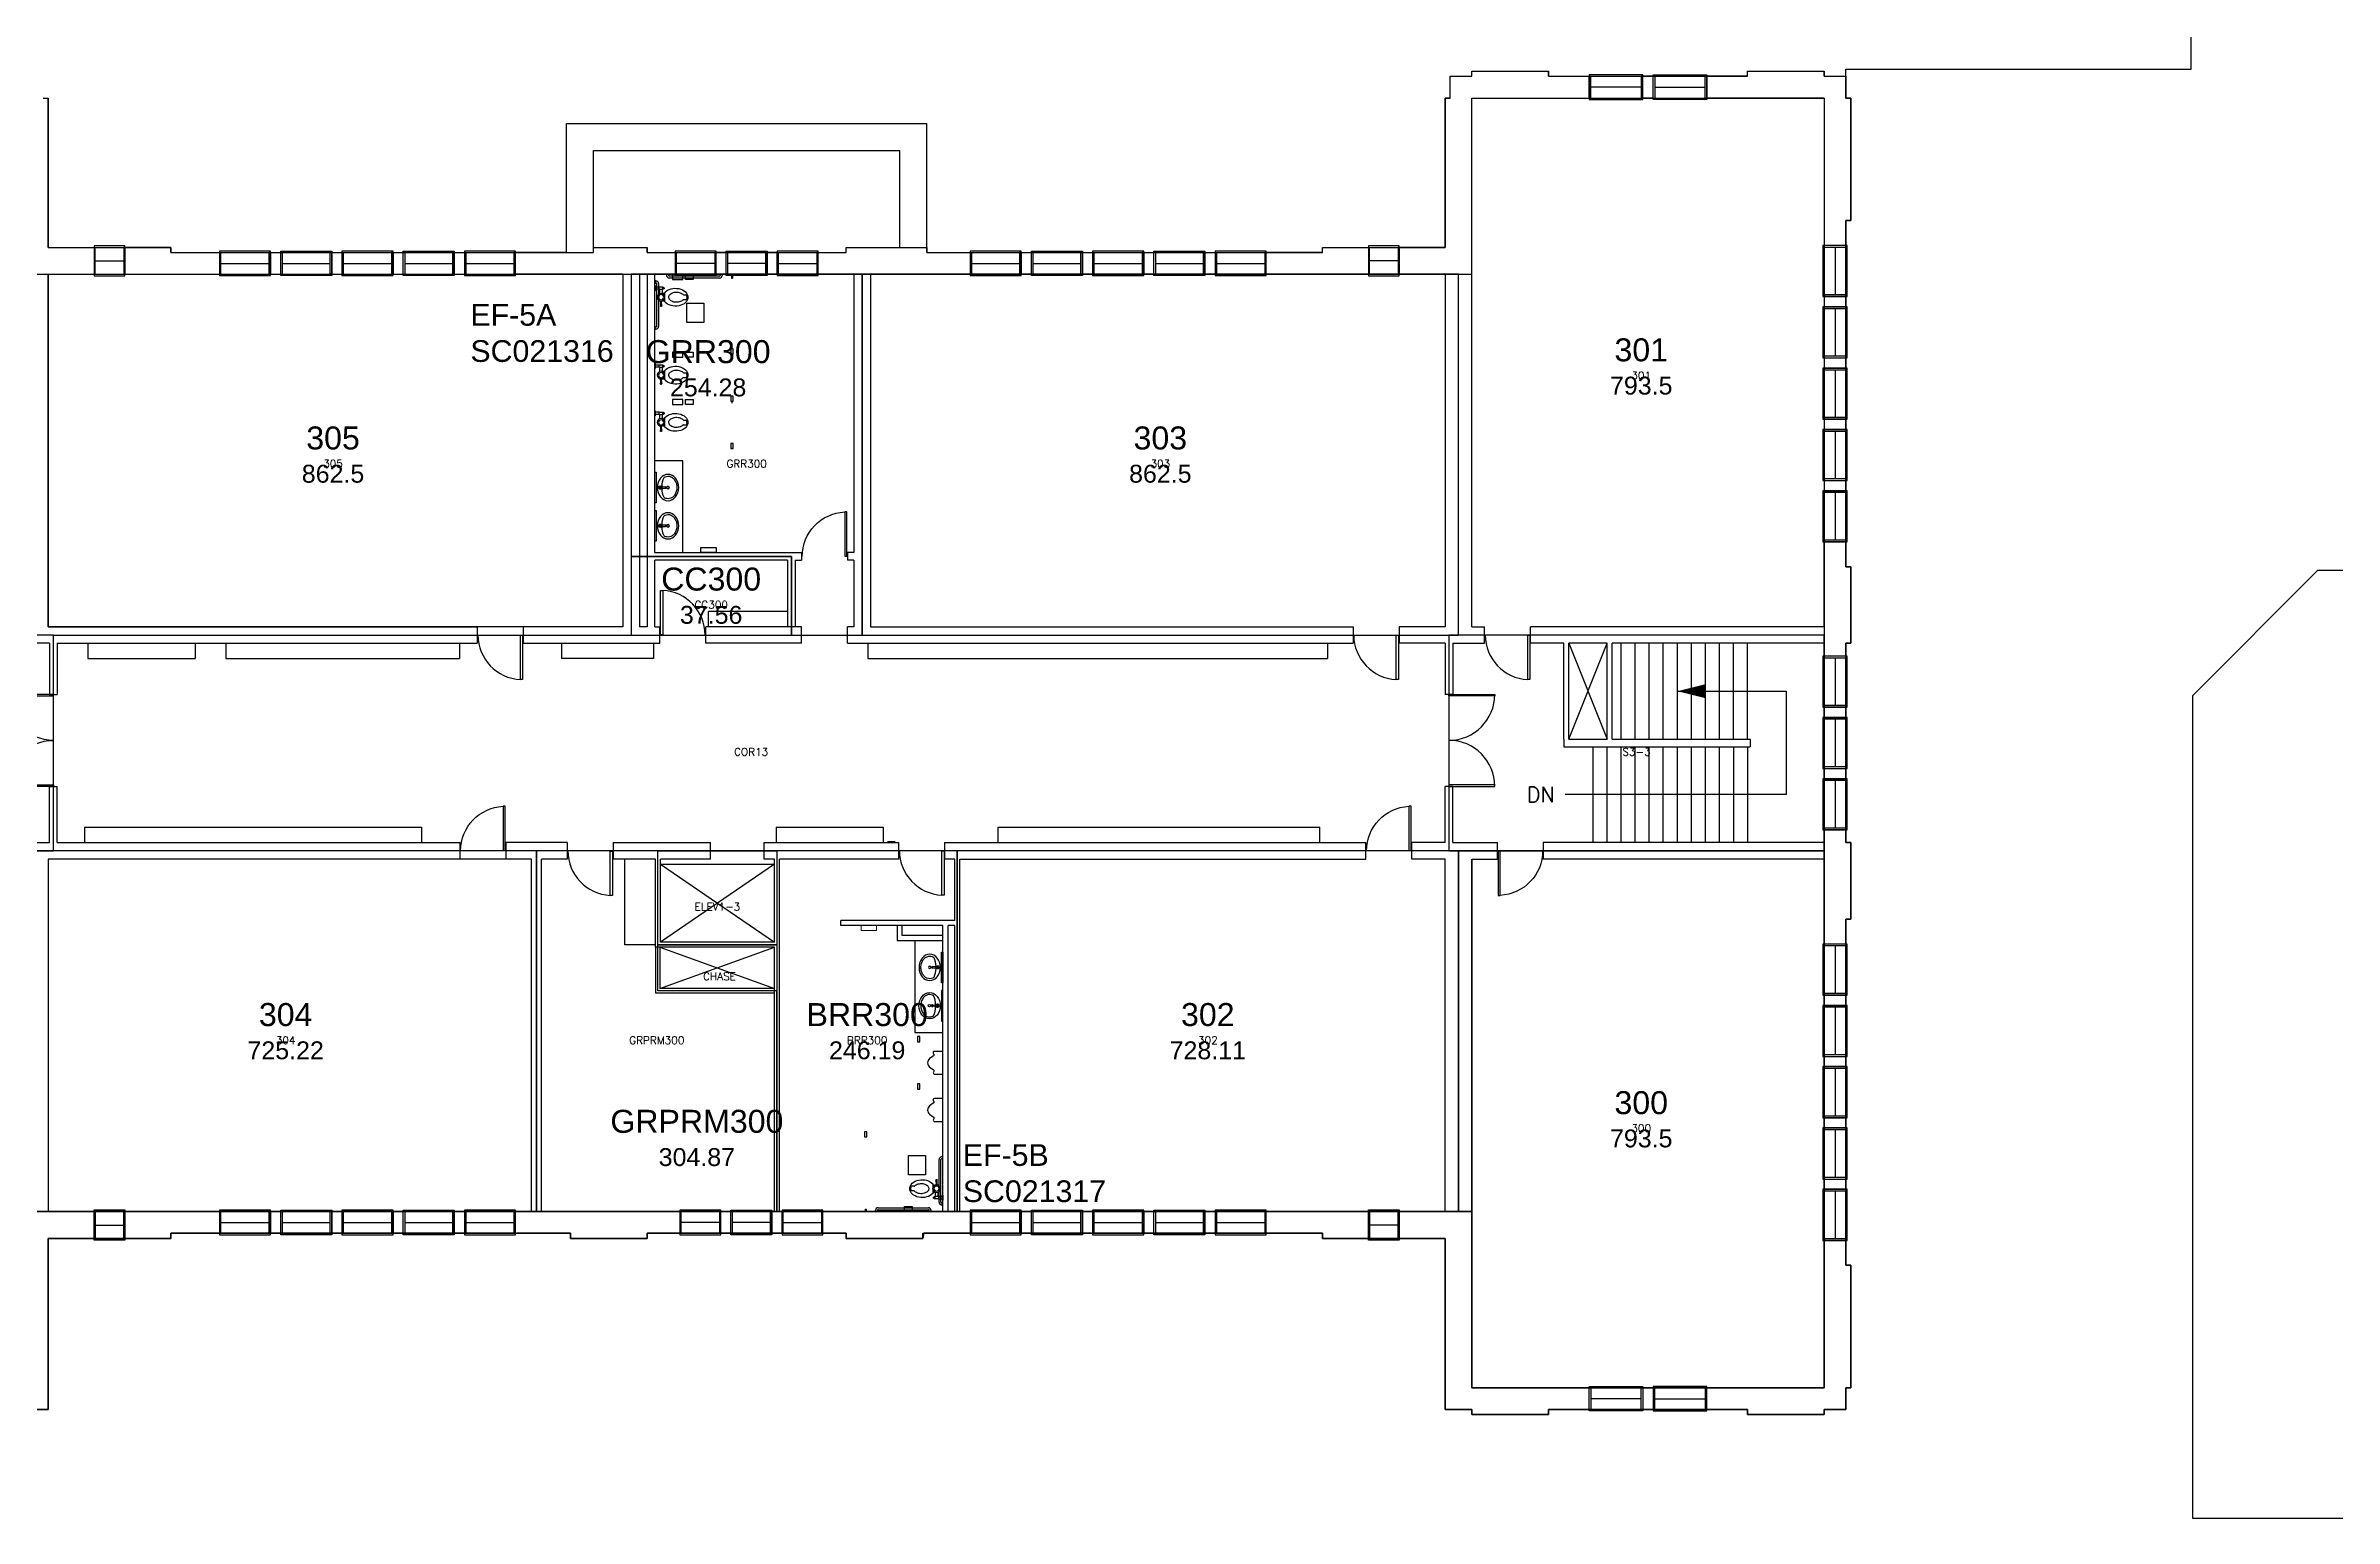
# Model space of a CAD drawing. Header units: inches. Extents: x -2141 to 3868, y -18072 to 4650.
# Drawn here: x -1079 to 713, y -17900 to -16747 of the extents above; entities that cross this region are included whole.
import ezdxf
from ezdxf.enums import TextEntityAlignment as Align

# ---------------------------------------------------------------- set-up
doc = ezdxf.new("R2010")
doc.units = ezdxf.units.IN
doc.header["$LTSCALE"] = 48
doc.header["$MEASUREMENT"] = 0
doc.layers.get('0').update_dxf_attribs({"linetype": 'CONTINUOUS'})
for name, color, linetype in [('A-DOOR', 30, 'CONTINUOUS'), ('a-flor-chas', 41, 'CONTINUOUS'), ('A-FLOR-STRS', 30, 'CONTINUOUS'), ('A-FLR-TPTN', 30, 'CONTINUOUS'), ('A-FURN', 41, 'CONTINUOUS'), ('A-PFIX', 3, 'CONTINUOUS'), ('a-wall-int', 1, 'CONTINUOUS'), ('A-WALLS', 1, 'CONTINUOUS'), ('A-WIN', 30, 'CONTINUOUS'), ('CAFM_BLDG_OTLN', 41, 'CONTINUOUS'), ('CAFM_Gross', 200, 'CONTINUOUS'), ('CAFM_ID', 8, 'CONTINUOUS'), ('CAFM_MeasuredGross', 50, 'CONTINUOUS'), ('CAFM_SPACE', 5, 'CONTINUOUS'), ('CAFM_Space_Label', 7, 'CONTINUOUS'), ('FCA HVAC EQ', 30, 'CONTINUOUS')]:
    doc.layers.add(name, color=color, linetype=linetype)
doc.layers.add('A-FLOR-SPCL', color=2, linetype='CONTINUOUS', lineweight=15)
doc.layers.add('A-Flor-Tptn', color=30, linetype='CONTINUOUS', lineweight=18)
doc.styles.add('ARIAL', font='arial.ttf')
doc.styles.add('ATT', font='txt')
doc.styles.add('CAFM-TXT', font='txt.shx', dxfattribs={"height": 6})
doc.styles.add('ROMANS', font='ROMANS.shx')

# ---------------------------------------------------------------- blocks, each defined once
blk = doc.blocks.new('WN1')
for p, q in [((0, -0.5625), (0, 0.5625)), ((0, 0.5625), (1, 0.5625)), ((0, 0.5), (0.03125, 0.5)), ((0.03125, 0.5), (0.03125, -0.5)), ((1, 0.5), (0.96875, 0.5)), ((0.96875, -0.5), (0.96875, 0.5)), ((1, 0.5625), (1, -0.5625)), ((0.03125, 0), (0.96875, 0)), ((0, -0.5), (0.03125, -0.5)), ((1, -0.5625), (0, -0.5625)), ((1, -0.5), (0.96875, -0.5))]:
    blk.add_line(p, q)
blk = doc.blocks.new('DR-S90')
for p, q in [((0.015, 0.005), (0.015, 0.97)), ((0.015, 0.97), (0.062, 0.97)), ((0.062, 0.97), (0.062, 0.005)), ((0.062, 0.005), (0.015, 0.005))]:
    blk.add_line(p, q)
blk.add_arc((0.015, 0), 0.97, 360, 87.217)
blk = doc.blocks.new('DR-DOUB')
for p, q in [((0, 0.5), (0.015625, 0.5)), ((0, 0), (0, 0.5)), ((0.015625, 0.5), (0.015625, 0)), ((1, 0.5), (0.984375, 0.5)), ((0.984375, 0.5), (0.984375, 0)), ((1, 0), (1, 0.5)), ((0.015625, 0), (0, 0)), ((0.984375, 0), (1, 0))]:
    blk.add_line(p, q)
for centre, start, end in [((0, 0), 0, 90), ((1, 0), 90, 180)]:
    blk.add_arc(centre, 0.5, start, end)
blk = doc.blocks.new('LEADARR2')
blk.add_solid([(0, 0), (1, 0.25), (1, -0.25)])
blk = doc.blocks.new('A$C158C44AE')
at = {"ltscale": 0.5}
for p, q in [((0, 39), (0.2, 39)), ((0, 36), (0.2, 36)), ((0.2, 39), (0.2, 36)), ((0.2, 38.3), (1, 38.3)), ((0.2, 36.8), (1, 36.8)), ((1.5, 36.3), (1.5, 2.8)), ((3, 36.3), (3, 2.8)), ((8.5, 43.6), (8.5, 43.4)), ((11.5, 43.4), (8.5, 43.4)), ((9.3, 43.4), (9.3, 42.6)), ((10.8, 43.4), (10.8, 42.6)), ((50.8, 42.1), (11.3, 42.1)), ((50.8, 40.6), (11.3, 40.6)), ((11.5, 43.6), (11.5, 43.4)), ((50.5, 43.6), (50.5, 43.4)), ((53.5, 43.4), (50.5, 43.4)), ((51.3, 43.4), (51.3, 42.6)), ((52.8, 43.4), (52.8, 42.6)), ((53.5, 43.6), (53.5, 43.4)), ((0, 3), (0.2, 3)), ((0, 0), (0.2, 0)), ((0.2, 0), (0.2, 3)), ((0.2, 2.3), (1, 2.3)), ((0.2, 0.8), (1, 0.8))]:
    blk.add_line(p, q, dxfattribs=at)
for centre, radius, start, end in [((1, 36.3), 2, 0, 90), ((1, 36.3), 0.5, 0, 90), ((11.3, 42.6), 2, 180, 270), ((11.3, 42.6), 0.5, 180, 270), ((50.8, 42.6), 2, 270, 0), ((50.8, 42.6), 0.5, 270, 0), ((1, 2.8), 0.5, 270, 0), ((1, 2.8), 2, 270, 0)]:
    blk.add_arc(centre, radius, start, end, dxfattribs=at)
blk = doc.blocks.new('uri2')
at = {"flags": 128}
blk.add_lwpolyline([(10.4, 3.3), (7.6, 5.3, -0.277747), (7, 6.1), (7, 6.3, -0.158056), (7.3, 7.3, 0.609508), (6.4, 9), (0, 9), (0, -9), (6.6, -9, 0.685186), (7.4, -7.1, -0.211068), (7, -6.3), (7, -6.1, -0.277747), (7.6, -5.3), (10.4, -3.3, 0.481728), (10.4, 3.3)], format="xyb", close=True, dxfattribs=at)
blk = doc.blocks.new('push lav')
for p, q in [((0.8, -6.1), (-0.7, -6.1)), ((-0.4, -4.7), (-0.5, -2.2)), ((0.5, -2.2), (0.4, -4.7))]:
    blk.add_line(p, q)
for points in [[(-7.9, -3.2, 0.098679), (-0.6, -4.8, 0.098679)], [(0.7, -4.8, 0.097688), (7.9, -3.2)]]:
    blk.add_lwpolyline(points, format="xyb")
blk.add_lwpolyline([(-0.2, -4.7), (0.2, -4.7, -0.414214), (0.8, -5.3), (0.8, -6.9, -0.414214), (0.7, -7), (-0.6, -7, -0.414214), (-0.7, -6.9), (-0.7, -5.3, -0.414214)], format="xyb", close=True)
blk.add_circle((0, 0), 0.933)
for centre, radius, start, end in [((0, -6.2), 1.25, 128.8964, 51.1036), ((0, -6.2), 1, 142.1808, 218.2793), ((0, -2.2), 0.699, 313.1856, 225.4202), ((0, -6.2), 1, 233.5734, 306.4266), ((0, -2.2), 0.498, 354.7676, 181.7296), ((0, -6.2), 1, 321.7207, 37.8192)]:
    blk.add_arc(centre, radius, start, end)
blk.add_ellipse((0, -0.1), major_axis=(-10.3, 0), ratio=0.812465)
blk.add_open_spline([(7.9, -3.2), (8, -2.9), (8.2, -2.7), (8.6, -1.7), (8.8, -1), (8.9, 0.6), (8.7, 1.4), (8.1, 2.9), (7.6, 3.6), (6.3, 4.8), (5.5, 5.4), (3.6, 6.3), (2.6, 6.6), (0.5, 6.9), (-0.6, 6.9), (-2.7, 6.5), (-3.7, 6.2), (-5.6, 5.3), (-6.4, 4.8), (-7.6, 3.5), (-8.1, 2.8), (-8.7, 1.3), (-8.8, 0.6), (-8.8, -0.1), (-8.8, -0.7), (-8.7, -1.3), (-8.4, -2.3), (-8.2, -2.8), (-7.9, -3.2)], degree=3, knots=[2.657916, 2.657916, 2.657916, 2.657916, 2.76688, 2.76688, 3.121874, 3.121874, 3.476868, 3.476868, 3.831863, 3.831863, 4.186857, 4.186857, 4.541851, 4.541851, 4.896845, 4.896845, 5.251839, 5.251839, 5.606834, 5.606834, 5.961828, 5.961828, 6.283185, 6.283185, 6.283185, 6.565106, 6.565106, 6.766844, 6.766844, 6.766844, 6.766844])
blk = doc.blocks.new('toidy3')
at = {"color": 0, "linetype": 'ByBlock', "lineweight": -2}
for p, q in [((4.6, 3), (4.4, 6.7)), ((4.6, 7), (5.3, 7)), ((5.6, 6.7), (5.4, 3)), ((8, 3.7), (8, -3.7)), ((22.4, 1.8), (25.7, 1.8)), ((3.5, -6.3), (0.2, -6.3)), ((3.5, -7.9), (0.2, -7.9)), ((4, -2.8), (4, -6)), ((6, -2.8), (6, -6)), ((22.4, -1.8), (25.7, -1.8))]:
    blk.add_line(p, q, dxfattribs=at)
for points in [[(0, -9.1), (0.2, -9.1), (0.2, -5.1), (0, -5.1)], [(3.5, -8.1), (6.4, -8.1), (6.4, -6), (3.5, -6)], [(6.4, -7.9), (6.9, -7.9), (6.9, -6.3), (6.4, -6.3)], [(6.9, -7.4), (7.3, -7.4), (7.3, -6.7), (6.9, -6.7)]]:
    blk.add_lwpolyline(points, close=True, dxfattribs=at)
for radius in [3.02, 2.02]:
    blk.add_circle((5, 0), radius, dxfattribs=at)
for centre, radius, start, end in [((4.6, 6.7), 0.25, 90, 185.3528), ((5.3, 6.7), 0.25, 354.6472, 90), ((3.6, 8), 6.17, 298.4995, 315.9186), ((3.6, -8), 6.17, 44.0814, 61.5005)]:
    blk.add_arc(centre, radius, start, end, dxfattribs=at)
blk.add_ellipse((16.2, 0), major_axis=(9.75, 0), ratio=0.717949, start_param=3.703662, end_param=8.862708, dxfattribs=at)
for points, knots in [([(22.4, 1.8), (22.2, 1.9), (22.1, 2.1), (21.6, 2.5), (21.3, 2.8), (20.4, 3.3), (19.8, 3.5), (18.7, 3.8), (18.1, 3.9), (16.9, 4), (16.3, 4), (15.2, 3.8), (14.6, 3.7), (13.6, 3.3), (13.1, 3), (12.3, 2.5), (12, 2.2), (11.5, 1.5), (11.3, 1.2), (11.1, 0.6), (11, 0.3), (11, 0), (11, 0), (11, 0), (11, -0.3), (11, -0.6), (11.3, -1.2), (11.4, -1.5), (11.9, -2.1), (12.2, -2.4), (13, -3), (13.5, -3.2), (14.5, -3.6), (15, -3.8), (16.2, -4), (16.8, -4), (18, -4), (18.6, -3.9), (19.7, -3.6), (20.3, -3.4), (21.2, -2.9), (21.6, -2.6), (22.1, -2.1), (22.2, -1.9), (22.4, -1.8)], [3.676977, 3.676977, 3.676977, 3.676977, 3.813181, 3.813181, 4.085551, 4.085551, 4.357921, 4.357921, 4.630291, 4.630291, 4.902661, 4.902661, 5.175031, 5.175031, 5.447402, 5.447402, 5.719772, 5.719772, 5.992142, 5.992142, 6.264512, 6.264512, 6.283185, 6.283185, 6.283185, 6.555555, 6.555555, 6.827925, 6.827925, 7.100296, 7.100296, 7.372666, 7.372666, 7.645036, 7.645036, 7.917406, 7.917406, 8.189776, 8.189776, 8.462146, 8.462146, 8.734516, 8.734516, 8.889387, 8.889387, 8.889387, 8.889387]), ([(24.6, -1.8), (24.7, -1.5), (24.8, -1.1), (25.1, -0.2), (25, 0.5), (24.8, 1.4), (24.7, 1.6), (24.6, 1.8)], [2.8272874, 2.8272874, 2.8272874, 2.8272874, 2.9918259, 2.9918259, 3.3572959, 3.3572959, 3.4559427, 3.4559427, 3.4559427, 3.4559427])]:
    blk.add_open_spline(points, degree=3, knots=knots, dxfattribs=at)
at = {"style": 'ATT', "text_generation_flag": 4}
for tag, p, flags in [('ROOM_NUMBER', (36.1, -17.5), 1), ('ITEM', (36.1, -2.5), 3)]:
    blk.add_attdef(tag, p, '', height=6, dxfattribs=dict(at, flags=flags))

msp = doc.modelspace()

# ---------------------------------------------------------------- linework, layer by layer
at = {"layer": 'A-DOOR'}
for p, q in [((-377.4, -17412.3), (-377.4, -17377.5)), ((-377.4, -17377.5), (-375.7, -17377.5)), ((-375.7, -17377.5), (-375.7, -17412.3)), ((-375.7, -17412.3), (-377.4, -17412.3))]:
    msp.add_line(p, q, dxfattribs=at)
msp.add_ellipse((-375.7, -17377.3), major_axis=(-24.7, -24.7), ratio=1, start_param=5.497787, end_param=7.020011, dxfattribs=at)
at = {"layer": 'a-flor-chas'}
for p, q in [((-598.2, -17485.4), (-508.6, -17453)), ((-598.2, -17453), (-508.6, -17485.4))]:
    msp.add_line(p, q, dxfattribs=at)
at = {"layer": 'A-FLOR-SPCL'}
msp.add_line((-414.1, -17370.3), (-420.1, -17370.3), dxfattribs=at)
at = {"layer": 'A-FLOR-STRS'}
for p, q in [((113.7, -17290), (143.7, -17215)), ((113.7, -17215), (143.7, -17290)), ((154.7, -17290), (154.7, -17215)), ((165.7, -17290), (165.7, -17215)), ((176.7, -17290), (176.7, -17215)), ((187.7, -17290), (187.7, -17215)), ((198.7, -17290), (198.7, -17215)), ((209.7, -17290), (209.7, -17215)), ((220.7, -17290), (220.7, -17215)), ((231.7, -17290), (231.7, -17215)), ((242.7, -17290), (242.7, -17215)), ((253.7, -17290), (253.7, -17215)), ((198.7, -17252.5), (284, -17252.5)), ((284, -17252.5), (284, -17333.5)), ((132.7, -17371), (132.7, -17296)), ((143.7, -17371), (143.7, -17296)), ((154.7, -17371), (154.7, -17296)), ((165.7, -17371), (165.7, -17296)), ((176.7, -17371), (176.7, -17296)), ((187.7, -17371), (187.7, -17296)), ((198.7, -17371), (198.7, -17296)), ((209.7, -17371), (209.7, -17296)), ((220.7, -17371), (220.7, -17296)), ((231.7, -17371), (231.7, -17296)), ((242.7, -17296), (242.7, -17371)), ((253.7, -17296), (253.7, -17371)), ((284, -17333.5), (110.7, -17333.5))]:
    msp.add_line(p, q, dxfattribs=at)
at = {"layer": 'A-Flor-Tptn'}
msp.add_lwpolyline([(-440.5, -17436), (-440.5, -17440), (-428.5, -17440), (-428.5, -17436), (-440.5, -17436)], dxfattribs=at)
at = {"layer": 'A-FLR-TPTN'}
for p, q in [((-542.3, -16926), (-542.3, -16929)), ((-542.3, -16929), (-541.3, -16929)), ((-541.3, -16926), (-541.3, -16929)), ((-542.3, -16989.5), (-541.3, -16989.5)), ((-542.3, -17026.5), (-541.3, -17026.5)), ((-602.3, -17081), (-601.3, -17081)), ((-601.3, -17081), (-601.3, -17105)), ((-601.3, -17105), (-602.3, -17105)), ((-602.3, -17111), (-601.3, -17111)), ((-601.3, -17111), (-601.3, -17135)), ((-601.3, -17135), (-602.3, -17135)), ((-377.6, -17480.8), (-377.6, -17456.8)), ((-377.6, -17456.8), (-376.6, -17456.8)), ((-376.6, -17456.8), (-376.6, -17480.8)), ((-376.6, -17480.8), (-377.6, -17480.8)), ((-377.6, -17486.8), (-377.6, -17510.8)), ((-376.6, -17486.8), (-377.6, -17486.8)), ((-376.6, -17510.8), (-376.6, -17486.8)), ((-377.6, -17510.8), (-376.6, -17510.8)), ((-437.6, -17658), (-436.6, -17658)), ((-437.6, -17658), (-437.6, -17660)), ((-436.6, -17658), (-436.6, -17660))]:
    msp.add_line(p, q, dxfattribs=at)
for points in [[(-588.3, -16930), (-580.3, -16930), (-580.3, -16926), (-588.3, -16926), (-588.3, -16930)], [(-578.3, -16926), (-572.3, -16926), (-572.3, -16930), (-578.3, -16930), (-578.3, -16926)], [(-588.3, -16991), (-580.3, -16991), (-580.3, -16987), (-588.3, -16987), (-588.3, -16991)], [(-578.3, -16987), (-572.3, -16987), (-572.3, -16991), (-578.3, -16991), (-578.3, -16987)], [(-542.8, -16984.5), (-542.8, -16988.5), (-540.8, -16988.5), (-540.8, -16984.5), (-542.8, -16984.5)], [(-588.3, -17028), (-580.3, -17028), (-580.3, -17024), (-588.3, -17024), (-588.3, -17028)], [(-578.3, -17024), (-572.3, -17024), (-572.3, -17028), (-578.3, -17028), (-578.3, -17024)], [(-542.8, -17021.5), (-542.8, -17025.5), (-540.8, -17025.5), (-540.8, -17021.5), (-542.8, -17021.5)], [(-542.8, -17058.5), (-542.8, -17062.5), (-540.8, -17062.5), (-540.8, -17058.5), (-542.8, -17058.5)], [(-566.3, -17144), (-566.3, -17140), (-554.3, -17140), (-554.3, -17144), (-566.3, -17144)], [(-396.6, -17523), (-396.6, -17527), (-394.6, -17527), (-394.6, -17523), (-396.6, -17523)], [(-396.6, -17560), (-396.6, -17564), (-394.6, -17564), (-394.6, -17560), (-396.6, -17560)], [(-438.1, -17597.5), (-438.1, -17601.5), (-436.1, -17601.5), (-436.1, -17597.5), (-438.1, -17597.5)], [(-400.6, -17660), (-406.6, -17660), (-406.6, -17656), (-400.6, -17656), (-400.6, -17660)]]:
    msp.add_lwpolyline(points, dxfattribs=at)
at = {"layer": 'A-FURN'}
for p, q in [((-498.3, -17190), (-560.3, -17190)), ((-560.3, -17202), (-560.3, -17190)), ((-1046.3, -17215), (-1046.3, -17227)), ((-962.3, -17215), (-962.3, -17227)), ((-938.3, -17215), (-938.3, -17227)), ((-755.3, -17215), (-755.3, -17227)), ((-675.3, -17215), (-675.3, -17227)), ((-603.3, -17215), (-603.3, -17227)), ((-435.3, -17215), (-435.3, -17227)), ((-75.3, -17215), (-75.3, -17227)), ((-1046.3, -17227), (-962.3, -17227)), ((-938.3, -17227), (-755.3, -17227)), ((-603.3, -17227), (-675.3, -17227)), ((-435.3, -17227), (-75.3, -17227)), ((-1048.9, -17359), (-784.9, -17359)), ((-1048.9, -17359), (-1048.9, -17371)), ((-784.9, -17359), (-784.9, -17371)), ((-507.3, -17359), (-423.3, -17359)), ((-507.3, -17359), (-507.3, -17371)), ((-423.3, -17359), (-423.3, -17371)), ((-333.3, -17359), (-81.3, -17359)), ((-333.3, -17371), (-333.3, -17359)), ((-81.3, -17371), (-81.3, -17359)), ((-625.8, -17451), (-625.8, -17384)), ((-508.6, -17388), (-597.8, -17449)), ((-597.8, -17388), (-508.6, -17449)), ((-597.8, -17388), (-508.6, -17388)), ((-601.8, -17451), (-625.8, -17451))]:
    msp.add_line(p, q, dxfattribs=at)
for points in [[(-580.3, -17144), (-580.3, -17072), (-602.3, -17072)], [(-398.6, -17447.8), (-398.6, -17519.8), (-376.6, -17519.8)]]:
    msp.add_lwpolyline(points, dxfattribs=at)
at = {"layer": 'A-PFIX'}
for p, q in [((-602.3, -17100.9), (-602.3, -17076.9)), ((-602.3, -17100.9), (-602.3, -17076.9)), ((-602.3, -17130.9), (-602.3, -17106.9)), ((-602.3, -17130.9), (-602.3, -17106.9))]:
    msp.add_line(p, q, dxfattribs=at)
at = {"layer": 'a-wall-int'}
for p, q in [((-601.8, -17453), (-601.8, -17489)), ((-598.2, -17453), (-598.2, -17485.4)), ((-508.6, -17489), (-601.8, -17489)), ((-508.6, -17485.4), (-598.2, -17485.4))]:
    msp.add_line(p, q, dxfattribs=at)
at = {"layer": 'A-WALLS'}
for p, q in [((20.7, -16788), (20.7, -16771)), ((20.7, -16771), (37.7, -16771)), ((37.7, -16771), (37.7, -16767)), ((37.7, -16767), (97.7, -16767)), ((97.7, -16771), (97.7, -16767)), ((97.7, -16771), (129.7, -16771)), ((129.7, -16788), (129.7, -16771)), ((171.7, -16788), (171.7, -16771)), ((179.7, -16771), (171.7, -16771)), ((179.7, -16788), (179.7, -16771)), ((253.7, -16771), (221.7, -16771)), ((221.7, -16788), (221.7, -16771)), ((253.7, -16767), (313.7, -16767)), ((253.7, -16771), (253.7, -16767)), ((313.7, -16771), (313.7, -16767)), ((313.7, -16771), (330.7, -16771)), ((330.7, -16788), (330.7, -16771)), ((-1081.3, -16788), (-1077.3, -16788)), ((-1077.3, -16788), (-1077.3, -16905)), ((-1077.3, -16905), (-1077.3, -16788)), ((16.7, -16788), (16.7, -16905)), ((20.7, -16788), (16.7, -16788)), ((37.7, -17202), (37.7, -16788)), ((37.7, -16788), (129.7, -16788)), ((179.7, -16788), (171.7, -16788)), ((313.7, -16788), (221.7, -16788)), ((313.7, -16788), (313.7, -16903.5)), ((330.7, -16788), (334.7, -16788)), ((334.7, -16788), (334.7, -16884)), ((-671.3, -16808), (-389.3, -16808)), ((-671.3, -16909), (-671.3, -16808)), ((-389.3, -16909), (-389.3, -16808)), ((-650.3, -16829), (-410.3, -16829)), ((-650.3, -16905), (-650.3, -16829)), ((-410.3, -16905), (-410.3, -16829)), ((330.7, -16884), (334.7, -16884)), ((330.7, -16884), (330.7, -16903.5)), ((-1077.3, -16905), (-1041.3, -16905)), ((-1041.3, -16905), (-1041.3, -16926)), ((-1017.3, -16905), (-1017.3, -16926)), ((-981.3, -16905), (-1017.3, -16905)), ((-981.3, -16909), (-981.3, -16905)), ((-981.3, -16909), (-943.3, -16909)), ((-943.3, -16909), (-943.3, -16926)), ((-903.3, -16909), (-903.3, -16926)), ((-903.3, -16909), (-895.3, -16909)), ((-895.3, -16926), (-895.3, -16909)), ((-855.3, -16926), (-855.3, -16909)), ((-855.3, -16909), (-847.3, -16909)), ((-847.3, -16909), (-847.3, -16926)), ((-807.3, -16909), (-807.3, -16926)), ((-807.3, -16909), (-799.3, -16909)), ((-799.3, -16926), (-799.3, -16909)), ((-759.3, -16926), (-759.3, -16909)), ((-759.3, -16909), (-751.3, -16909)), ((-751.3, -16909), (-751.3, -16926)), ((-711.3, -16926), (-711.3, -16909)), ((-671.3, -16909), (-711.3, -16909)), ((-650.3, -16905), (-608.3, -16905)), ((-608.3, -16909), (-608.3, -16905)), ((-608.3, -16909), (-586.3, -16909)), ((-586.3, -16909), (-586.3, -16926)), ((-554.3, -16926), (-554.3, -16909)), ((-546.3, -16909), (-554.3, -16909)), ((-546.3, -16926), (-546.3, -16909)), ((-514.3, -16926), (-514.3, -16909)), ((-506.3, -16909), (-514.3, -16909)), ((-506.3, -16926), (-506.3, -16909)), ((-474.3, -16909), (-452.3, -16909)), ((-474.3, -16926), (-474.3, -16909)), ((-452.3, -16909), (-452.3, -16905)), ((-452.3, -16905), (-410.3, -16905)), ((-389.3, -16909), (-355.3, -16909)), ((-355.3, -16909), (-355.3, -16926)), ((-315.3, -16909), (-307.3, -16909)), ((-315.3, -16909), (-315.3, -16926)), ((-307.3, -16926), (-307.3, -16909)), ((-267.3, -16909), (-259.3, -16909)), ((-267.3, -16926), (-267.3, -16909)), ((-259.3, -16909), (-259.3, -16926)), ((-219.3, -16909), (-211.3, -16909)), ((-219.3, -16909), (-219.3, -16926)), ((-211.3, -16926), (-211.3, -16909)), ((-171.3, -16909), (-163.3, -16909)), ((-171.3, -16926), (-171.3, -16909)), ((-163.3, -16909), (-163.3, -16926)), ((-79.3, -16909), (-123.3, -16909)), ((-123.3, -16926), (-123.3, -16909)), ((-79.3, -16905), (-43.3, -16905)), ((-79.3, -16909), (-79.3, -16905)), ((-43.3, -16905), (-43.3, -16926)), ((-19.3, -16905), (-19.3, -16926)), ((16.7, -16905), (-19.3, -16905)), ((330.7, -16903.5), (313.7, -16903.5)), ((-1077.3, -16926), (-1041.3, -16926)), ((-1077.3, -16926), (-1077.3, -17202)), ((-1017.3, -16926), (-943.3, -16926)), ((-903.3, -16926), (-895.3, -16926)), ((-855.3, -16926), (-847.3, -16926)), ((-807.3, -16926), (-799.3, -16926)), ((-759.3, -16926), (-751.3, -16926)), ((-627.3, -16926), (-711.3, -16926)), ((-627.3, -16926), (-627.3, -17202)), ((-614.3, -16926), (-608.3, -16926)), ((-614.3, -16926), (-614.3, -17202)), ((-608.3, -16926), (-608.3, -17202)), ((-602.3, -16926), (-586.3, -16926)), ((-602.3, -17144), (-602.3, -16926)), ((-602.3, -16961.5), (-602.3, -16926)), ((-546.3, -16926), (-554.3, -16926)), ((-506.3, -16926), (-514.3, -16926)), ((-474.3, -16926), (-446.3, -16926)), ((-446.3, -16926), (-446.3, -17144)), ((-433.3, -16926), (-433.3, -17202)), ((-433.3, -16926), (-355.3, -16926)), ((-315.3, -16926), (-307.3, -16926)), ((-267.3, -16926), (-259.3, -16926)), ((-219.3, -16926), (-211.3, -16926)), ((-171.3, -16926), (-163.3, -16926)), ((-43.3, -16926), (-123.3, -16926)), ((16.7, -16926), (-19.3, -16926)), ((16.7, -16926), (16.7, -17202)), ((330.7, -16943.5), (313.7, -16943.5)), ((313.7, -16943.5), (313.7, -16951.5)), ((330.7, -16951.5), (313.7, -16951.5)), ((313.7, -16951.5), (330.7, -16951.5)), ((330.7, -16943.5), (330.7, -16951.5)), ((313.7, -16991.5), (330.7, -16991.5)), ((313.7, -16991.5), (313.7, -16999.5)), ((330.7, -16991.5), (330.7, -16999.5)), ((313.7, -16999.5), (330.7, -16999.5)), ((330.7, -16999.5), (313.7, -16999.5)), ((330.7, -17039.5), (313.7, -17039.5)), ((313.7, -17039.5), (313.7, -17047.5)), ((330.7, -17039.5), (330.7, -17047.5)), ((330.7, -17047.5), (313.7, -17047.5)), ((313.7, -17047.5), (330.7, -17047.5)), ((313.7, -17087.5), (330.7, -17087.5)), ((313.7, -17087.5), (313.7, -17095.5)), ((313.7, -17095.5), (330.7, -17095.5)), ((330.7, -17095.5), (313.7, -17095.5)), ((330.7, -17087.5), (330.7, -17095.5)), ((313.7, -17202), (313.7, -17135.5)), ((330.7, -17135.5), (313.7, -17135.5)), ((330.7, -17155), (330.7, -17135.5)), ((-602.3, -17144), (-487.3, -17144)), ((-602.3, -17202), (-602.3, -17150)), ((-498.3, -17150), (-602.3, -17150)), ((-498.3, -17150), (-498.3, -17202)), ((-492.3, -17150), (-492.3, -17202)), ((-492.3, -17150), (-487.3, -17150)), ((-487.3, -17144), (-487.3, -17150)), ((-446.3, -17144), (-451.3, -17144)), ((-451.3, -17144), (-451.3, -17150)), ((-446.3, -17150), (-451.3, -17150)), ((-446.3, -17150), (-446.3, -17202)), ((330.7, -17155), (334.7, -17155)), ((334.7, -17155), (334.7, -17215)), ((-1077.3, -17202), (-741.3, -17202)), ((-741.3, -17202), (-741.3, -17215)), ((-627.3, -17202), (-705.3, -17202)), ((-705.3, -17202), (-705.3, -17215)), ((-608.3, -17202), (-614.3, -17202)), ((-602.3, -17202), (-598.3, -17202)), ((-598.3, -17215), (-598.3, -17202)), ((-498.3, -17202), (-562.3, -17202)), ((-562.3, -17215), (-562.3, -17202)), ((-492.3, -17202), (-498.3, -17202)), ((-487.3, -17202), (-492.3, -17202)), ((-487.3, -17215), (-487.3, -17202)), ((-446.3, -17202), (-451.3, -17202)), ((-451.3, -17215), (-451.3, -17202)), ((-433.3, -17202), (-55.3, -17202)), ((-55.3, -17202), (-55.3, -17215)), ((16.7, -17202), (-19.3, -17202)), ((-19.3, -17202), (-19.3, -17215)), ((37.7, -17202), (47.7, -17202)), ((47.7, -17215), (47.7, -17202)), ((313.7, -17202), (83.7, -17202)), ((83.7, -17215), (83.7, -17202)), ((-1076.3, -17215), (-1118.3, -17215)), ((-1076.3, -17215), (-1076.3, -17255)), ((-1070.3, -17215), (-1070.3, -17255)), ((-1070.3, -17215), (-741.3, -17215)), ((-705.3, -17215), (-598.3, -17215)), ((-487.3, -17215), (-562.3, -17215)), ((-451.3, -17215), (-55.3, -17215)), ((16.7, -17215), (-19.3, -17215)), ((16.7, -17215), (16.7, -17255)), ((22.7, -17215), (22.7, -17255)), ((22.7, -17215), (47.7, -17215)), ((109.7, -17215), (83.7, -17215)), ((109.7, -17290), (109.7, -17215)), ((113.7, -17290), (113.7, -17215)), ((143.7, -17215), (113.7, -17215)), ((143.7, -17290), (143.7, -17215)), ((313.7, -17215), (147.7, -17215)), ((147.7, -17290), (147.7, -17215)), ((313.7, -17215), (313.7, -17225)), ((330.7, -17225), (313.7, -17225)), ((330.7, -17215), (334.7, -17215)), ((330.7, -17215), (330.7, -17225)), ((-1076.3, -17255), (-1070.3, -17255)), ((22.7, -17255), (16.7, -17255)), ((313.7, -17265), (313.7, -17273)), ((330.7, -17265), (313.7, -17265)), ((313.7, -17273), (330.7, -17273)), ((330.7, -17273), (313.7, -17273)), ((330.7, -17265), (330.7, -17273)), ((109.7, -17290), (109.7, -17296)), ((109.7, -17296), (255.7, -17296)), ((113.7, -17290), (143.7, -17290)), ((147.7, -17290), (255.7, -17290)), ((255.7, -17290), (255.7, -17296)), ((313.7, -17313), (313.7, -17321)), ((313.7, -17313), (330.7, -17313)), ((330.7, -17313), (330.7, -17321)), ((-1076.3, -17371), (-1076.3, -17327)), ((-1076.3, -17327), (-1070.3, -17327)), ((-1070.3, -17371), (-1070.3, -17327)), ((16.7, -17371), (16.7, -17327)), ((22.7, -17327), (16.7, -17327)), ((22.7, -17371), (22.7, -17327)), ((330.7, -17321), (313.7, -17321)), ((313.7, -17321), (330.7, -17321)), ((313.7, -17371), (313.7, -17361)), ((330.7, -17361), (313.7, -17361)), ((330.7, -17371), (330.7, -17361)), ((-1112.3, -17371), (-1076.3, -17371)), ((-1077.3, -17384), (-1077.3, -17660)), ((-698.9, -17384), (-1077.3, -17384)), ((-1070.3, -17371), (-754.9, -17371)), ((-754.9, -17371), (-754.9, -17384)), ((-670.9, -17371), (-718.9, -17371)), ((-718.9, -17371), (-718.9, -17384)), ((-698.9, -17384), (-718.9, -17384)), ((-698.9, -17384), (-718.9, -17384)), ((-698.9, -17660), (-698.9, -17384)), ((-690.9, -17660), (-690.9, -17384)), ((-670.9, -17384), (-690.9, -17384)), ((-670.9, -17371), (-670.9, -17384)), ((-634.9, -17371), (-634.9, -17384)), ((-634.9, -17371), (-558.6, -17371)), ((-601.8, -17384), (-634.9, -17384)), ((-601.8, -17453), (-601.8, -17384)), ((-597.8, -17449), (-597.8, -17384)), ((-558.6, -17384), (-597.8, -17384)), ((-558.6, -17384), (-558.6, -17371)), ((-516.6, -17384), (-516.6, -17371)), ((-516.6, -17371), (-411.3, -17371)), ((-508.6, -17384), (-516.6, -17384)), ((-508.6, -17449), (-508.6, -17384)), ((-504.6, -17660), (-504.6, -17384)), ((-411.3, -17384), (-504.6, -17384)), ((-411.3, -17371), (-411.3, -17384)), ((-375.3, -17371), (-375.3, -17384)), ((-375.3, -17371), (-45.3, -17371)), ((-367.3, -17384), (-375.3, -17384)), ((-367.3, -17432), (-367.3, -17384)), ((-363.3, -17660), (-363.3, -17384)), ((-363.3, -17384), (-45.3, -17384)), ((-45.3, -17384), (-45.3, -17371)), ((16.7, -17371), (-9.3, -17371)), ((-9.3, -17384), (-9.3, -17371)), ((16.7, -17384), (-9.3, -17384)), ((16.7, -17660), (16.7, -17384)), ((22.7, -17371), (57.7, -17371)), ((37.7, -17384), (57.7, -17384)), ((37.7, -17384), (37.7, -17798)), ((37.7, -17677), (37.7, -17384)), ((57.7, -17384), (57.7, -17371)), ((313.7, -17371), (93.7, -17371)), ((93.7, -17371), (93.7, -17384)), ((313.7, -17384), (93.7, -17384)), ((313.7, -17384), (313.7, -17450.5)), ((330.7, -17371), (334.7, -17371)), ((334.7, -17371), (334.7, -17431)), ((-367.3, -17432), (-456.6, -17432)), ((-456.6, -17436), (-456.6, -17432)), ((-376.6, -17436), (-456.6, -17436)), ((-412.4, -17436), (-412.4, -17447.8)), ((-408.4, -17443.8), (-408.4, -17436)), ((-376.6, -17660), (-376.6, -17436)), ((-367.3, -17436), (-372.6, -17436)), ((-372.6, -17660), (-372.6, -17436)), ((-367.3, -17660), (-367.3, -17436)), ((330.7, -17431), (334.7, -17431)), ((330.7, -17431), (330.7, -17450.5)), ((-508.6, -17453), (-601.8, -17453)), ((-508.6, -17449), (-597.8, -17449)), ((-508.6, -17660), (-508.6, -17453)), ((-412.4, -17447.8), (-376.6, -17447.8)), ((-376.6, -17443.8), (-408.4, -17443.8)), ((330.7, -17450.5), (313.7, -17450.5)), ((313.7, -17490.5), (313.7, -17498.5)), ((330.7, -17490.5), (313.7, -17490.5)), ((330.7, -17490.5), (330.7, -17498.5)), ((313.7, -17498.5), (330.7, -17498.5)), ((330.7, -17498.5), (313.7, -17498.5)), ((313.7, -17538.5), (313.7, -17546.5)), ((313.7, -17538.5), (330.7, -17538.5)), ((330.7, -17546.5), (313.7, -17546.5)), ((313.7, -17546.5), (330.7, -17546.5)), ((330.7, -17538.5), (330.7, -17546.5)), ((313.7, -17586.5), (313.7, -17594.5)), ((330.7, -17586.5), (313.7, -17586.5)), ((313.7, -17594.5), (330.7, -17594.5)), ((330.7, -17594.5), (313.7, -17594.5)), ((330.7, -17586.5), (330.7, -17594.5)), ((313.7, -17634.5), (313.7, -17642.5)), ((313.7, -17634.5), (330.7, -17634.5)), ((330.7, -17634.5), (330.7, -17642.5)), ((330.7, -17642.5), (313.7, -17642.5)), ((313.7, -17642.5), (330.7, -17642.5)), ((-1077.3, -17660), (-1041.3, -17660)), ((-1041.3, -17681), (-1041.3, -17660)), ((-1017.3, -17681), (-1017.3, -17660)), ((-1017.3, -17660), (-943.3, -17660)), ((-943.3, -17660), (-943.3, -17677)), ((-903.3, -17660), (-895.3, -17660)), ((-903.3, -17660), (-903.3, -17677)), ((-895.3, -17677), (-895.3, -17660)), ((-855.3, -17660), (-847.3, -17660)), ((-855.3, -17677), (-855.3, -17660)), ((-847.3, -17660), (-847.3, -17677)), ((-807.3, -17660), (-799.3, -17660)), ((-807.3, -17660), (-807.3, -17677)), ((-799.3, -17677), (-799.3, -17660)), ((-759.3, -17660), (-751.3, -17660)), ((-759.3, -17677), (-759.3, -17660)), ((-751.3, -17660), (-751.3, -17677)), ((-698.9, -17660), (-711.3, -17660)), ((-711.3, -17677), (-711.3, -17660)), ((-690.9, -17660), (-582.6, -17660)), ((-582.6, -17660), (-582.6, -17677)), ((-550.6, -17677), (-550.6, -17660)), ((-542.6, -17660), (-550.6, -17660)), ((-542.6, -17677), (-542.6, -17660)), ((-510.6, -17677), (-510.6, -17660)), ((-502.6, -17660), (-510.6, -17660)), ((-502.6, -17677), (-502.6, -17660)), ((-376.6, -17660), (-470.6, -17660)), ((-470.6, -17677), (-470.6, -17660)), ((-372.6, -17660), (-367.3, -17660)), ((-363.3, -17660), (-355.3, -17660)), ((-355.3, -17660), (-355.3, -17677)), ((-315.3, -17660), (-315.3, -17677)), ((-315.3, -17660), (-307.3, -17660)), ((-307.3, -17677), (-307.3, -17660)), ((-267.3, -17677), (-267.3, -17660)), ((-267.3, -17660), (-259.3, -17660)), ((-259.3, -17660), (-259.3, -17677)), ((-219.3, -17660), (-219.3, -17677)), ((-219.3, -17660), (-211.3, -17660)), ((-211.3, -17677), (-211.3, -17660)), ((-171.3, -17677), (-171.3, -17660)), ((-171.3, -17660), (-163.3, -17660)), ((-163.3, -17660), (-163.3, -17677)), ((-43.3, -17660), (-123.3, -17660)), ((-123.3, -17677), (-123.3, -17660)), ((-43.3, -17681), (-43.3, -17660)), ((16.7, -17660), (-19.3, -17660)), ((-19.3, -17681), (-19.3, -17660)), ((-1077.3, -17681), (-1041.3, -17681)), ((-1077.3, -17681), (-1077.3, -17815)), ((-981.3, -17681), (-1017.3, -17681)), ((-981.3, -17677), (-981.3, -17681)), ((-981.3, -17677), (-943.3, -17677)), ((-903.3, -17677), (-895.3, -17677)), ((-855.3, -17677), (-847.3, -17677)), ((-807.3, -17677), (-799.3, -17677)), ((-759.3, -17677), (-751.3, -17677)), ((-668.3, -17677), (-711.3, -17677)), ((-668.3, -17677), (-668.3, -17681)), ((-668.3, -17681), (-608.3, -17681)), ((-608.3, -17677), (-608.3, -17681)), ((-608.3, -17677), (-582.6, -17677)), ((-542.6, -17677), (-550.6, -17677)), ((-502.6, -17677), (-510.6, -17677)), ((-452.3, -17677), (-470.6, -17677)), ((-452.3, -17677), (-452.3, -17681)), ((-452.3, -17681), (-392.3, -17681)), ((-392.3, -17677), (-392.3, -17681)), ((-392.3, -17677), (-355.3, -17677)), ((-315.3, -17677), (-307.3, -17677)), ((-267.3, -17677), (-259.3, -17677)), ((-219.3, -17677), (-211.3, -17677)), ((-171.3, -17677), (-163.3, -17677)), ((-79.3, -17677), (-123.3, -17677)), ((-79.3, -17677), (-79.3, -17681)), ((-79.3, -17681), (-43.3, -17681)), ((16.7, -17681), (-19.3, -17681)), ((16.7, -17681), (16.7, -17815)), ((313.7, -17798), (313.7, -17682.5)), ((330.7, -17682.5), (313.7, -17682.5)), ((330.7, -17702), (330.7, -17682.5)), ((330.7, -17702), (334.7, -17702)), ((334.7, -17702), (334.7, -17798)), ((37.7, -17798), (129.7, -17798)), ((129.7, -17815), (129.7, -17798)), ((171.7, -17798), (179.7, -17798)), ((171.7, -17798), (171.7, -17815)), ((179.7, -17798), (179.7, -17815)), ((313.7, -17798), (221.7, -17798)), ((221.7, -17815), (221.7, -17798)), ((330.7, -17798), (334.7, -17798)), ((330.7, -17798), (330.7, -17815)), ((-1077.3, -17815), (-1098.3, -17815)), ((16.7, -17815), (37.7, -17815)), ((37.7, -17815), (37.7, -17819)), ((97.7, -17815), (97.7, -17819)), ((97.7, -17815), (129.7, -17815)), ((171.7, -17815), (179.7, -17815)), ((253.7, -17815), (221.7, -17815)), ((253.7, -17815), (253.7, -17819)), ((313.7, -17815), (313.7, -17819)), ((313.7, -17815), (330.7, -17815)), ((37.7, -17819), (97.7, -17819)), ((253.7, -17819), (313.7, -17819))]:
    msp.add_line(p, q, dxfattribs=at)
at = {"layer": 'CAFM_BLDG_OTLN'}
for points in [[(-1098.3, -17815), (-1077.3, -17815), (-1077.3, -17681), (-981.3, -17681), (-981.3, -17677), (-668.3, -17677), (-668.3, -17681), (-608.3, -17681), (-608.3, -17677), (-452.3, -17677), (-452.3, -17681), (-392.3, -17681), (-392.3, -17677), (-79.3, -17677), (-79.3, -17681), (16.7, -17681), (16.7, -17815), (37.7, -17815), (37.7, -17819), (97.7, -17819), (97.7, -17815), (253.7, -17815), (253.7, -17819), (313.7, -17819), (313.7, -17815), (330.7, -17815), (330.7, -17798), (334.7, -17798), (334.7, -17702), (330.7, -17702), (330.7, -17431), (334.7, -17431), (334.7, -17371), (330.7, -17371), (330.7, -17215), (334.7, -17215), (334.7, -17155), (330.7, -17155), (330.7, -16884), (334.7, -16884), (334.7, -16788), (330.7, -16788), (330.7, -16765.5), (601.2, -16765.5), (601.2, -16016)], [(843.2, -17158.1), (700.2, -17158.1), (602.2, -17256.1), (602.2, -17900.1), (1329.4, -17900.1)]]:
    msp.add_lwpolyline(points, dxfattribs=at)
at = {"layer": 'CAFM_Gross'}
msp.add_lwpolyline([(-1081.3, -16788), (-1077.3, -16788), (-1077.3, -16905), (-981.3, -16905), (-981.3, -16909), (-650.3, -16909), (-650.3, -16905), (-608.3, -16905), (-608.3, -16909), (-452.3, -16909), (-452.3, -16905), (-389.3, -16905), (-389.3, -16909), (-79.3, -16909), (-79.3, -16905), (16.7, -16905), (16.7, -16788), (20.7, -16788), (20.7, -16771), (37.7, -16771), (37.7, -16767), (97.7, -16767), (97.7, -16771), (253.7, -16771), (253.7, -16767), (313.7, -16767), (313.7, -16771), (330.7, -16771), (330.7, -16788), (334.7, -16788), (334.7, -16884), (330.7, -16884), (330.7, -17155), (334.7, -17155), (334.7, -17215), (330.7, -17215), (330.7, -17371), (334.7, -17371), (334.7, -17431), (330.7, -17431), (330.7, -17702), (334.7, -17702), (334.7, -17798), (330.7, -17798), (330.7, -17815), (313.7, -17815), (313.7, -17819), (253.7, -17819), (253.7, -17815), (97.7, -17815), (97.7, -17819), (37.7, -17819), (37.7, -17815), (16.7, -17815), (16.7, -17681), (-79.3, -17681), (-79.3, -17677), (-391.6, -17677), (-392.3, -17681), (-452.3, -17681), (-452.3, -17677), (-608.3, -17677), (-608.3, -17681), (-668.3, -17681), (-668.3, -17677), (-981.3, -17677), (-981.3, -17681), (-1077.3, -17681), (-1077.3, -17815), (-1098.3, -17815)], dxfattribs=at)
at = {"layer": 'CAFM_MeasuredGross'}
msp.add_lwpolyline([(-1098.3, -16926), (37.7, -16926), (37.7, -16788), (313.7, -16788), (313.7, -17798), (37.7, -17798), (37.7, -17660), (-1098.3, -17660), (-1098.3, -17798), (-1374.3, -17798), (-1374.3, -16788), (-1098.3, -16788)], close=True, dxfattribs=at)
at = {"layer": 'CAFM_SPACE'}
for points in [[(27.2, -16926), (37.7, -16926), (37.7, -16788), (313.7, -16788), (313.7, -17208.5), (27.2, -17208.5)], [(-1077.3, -17202), (-1077.3, -16926), (-627.3, -16926), (-627.3, -17202)], [(-495.3, -17147), (-495.3, -17208.5), (-439.8, -17208.5), (-439.8, -16926), (-620.8, -16926), (-620.8, -17147)], [(27.2, -17208.5), (27.2, -16926), (-439.8, -16926), (-439.8, -17208.5)], [(-620.8, -17147), (-620.8, -17208.5), (-495.3, -17208.5), (-495.3, -17147)], [(-1073.3, -17208.5), (-1374.3, -17208.5), (-1374.3, -17377.5), (-1073.3, -17377.5)], [(19.7, -17208.5), (19.7, -17377.5), (-1073.3, -17377.5), (-1073.3, -17208.5)], [(19.7, -17377.5), (313.7, -17377.5), (313.7, -17208.5), (19.7, -17208.5)], [(-1087.8, -17377.5), (-1087.8, -17660), (-694.9, -17660), (-694.9, -17377.5)], [(-694.9, -17377.5), (-694.9, -17660), (-506.6, -17660), (-506.6, -17487.2), (-599.8, -17487.2), (-599.8, -17377.5)], [(-506.6, -17377.5), (-506.6, -17451), (-599.8, -17451), (-599.8, -17377.5)], [(-506.6, -17377.5), (-506.6, -17660), (-365.3, -17660), (-365.3, -17377.5)], [(-365.3, -17377.5), (-365.3, -17660), (27.2, -17660), (27.2, -17377.5)], [(313.7, -17377.5), (27.2, -17377.5), (27.2, -17660), (37.7, -17660), (37.7, -17798), (313.7, -17798)], [(-599.8, -17451), (-506.6, -17451), (-506.6, -17487.2), (-599.8, -17487.2)]]:
    msp.add_lwpolyline(points, close=True, dxfattribs=at)
at = {"layer": 'FCA HVAC EQ'}
for points in [[(-577.2, -16948.6), (-563.9, -16948.6), (-563.9, -16963.9), (-577.2, -16963.9)], [(-403.5, -17616), (-390.2, -17616), (-390.2, -17631.2), (-403.5, -17631.2)]]:
    msp.add_lwpolyline(points, close=True, dxfattribs=at)

# ---------------------------------------------------------------- block references
at = {"layer": 'A-DOOR'}
for p, xscale, yscale in [((-451.3, -17147), -36, 36), ((-598.3, -17208.5), 36, 36), ((-705.3, -17208.5), -36, -36), ((-19.3, -17208.5), -36, -36), ((83.7, -17208.5), -36, -36), ((-718.9, -17377.5), -36, 36), ((-634.9, -17377.5), -36, -36), ((57.7, -17377.5), 36, -36)]:
    msp.add_blockref('DR-S90', p, dxfattribs=dict(at, xscale=xscale, yscale=yscale))
for name, p, xscale, yscale, rotation in [('DR-DOUB', (-1073.3, -17255), -72, 72, 90), ('DR-DOUB', (19.7, -17255), -72, -72, 90), ('DR-S90', (-9.3, -17377.5), 36, -36, 179.9999999999997)]:
    msp.add_blockref(name, p, dxfattribs=dict(at, xscale=xscale, yscale=yscale, rotation=rotation))
at = {"layer": 'A-FLOR-SPCL'}
msp.add_blockref('A$C158C44AE', (-602.3, -16969.6), dxfattribs=at)
msp.add_blockref('A$C158C44AE', (-602.3, -16969.6), dxfattribs=at)
at = {"layer": 'A-FLOR-STRS', "xscale": 21.6, "yscale": 21.6, "zscale": 21.6}
msp.add_blockref('LEADARR2', (198.7, -17252.5), dxfattribs=at)
at = {"layer": 'A-FLR-TPTN'}
msp.add_blockref('A$C158C44AE', (-602.3, -16969.6), dxfattribs=at)
at = {"layer": 'A-FLR-TPTN', "rotation": 180}
msp.add_blockref('A$C158C44AE', (-376.6, -17616.4), dxfattribs=at)
at = {"layer": 'A-PFIX', "xscale": -1}
for name, p, rotation in [('toidy3', (-602.3, -16944), 180), ('toidy3', (-602.3, -17005), 180), ('toidy3', (-602.3, -17042), 180), ('push lav', (-591.8, -17093), 270), ('push lav', (-591.8, -17123), 270), ('push lav', (-387, -17468.8), 90)]:
    msp.add_blockref(name, p, dxfattribs=dict(at, rotation=rotation))
at = {"layer": 'A-PFIX'}
for name, p, rotation in [('push lav', (-387.1, -17498.8), 90), ('uri2', (-376.6, -17543.5), 180), ('uri2', (-376.6, -17580.5), 180)]:
    msp.add_blockref(name, p, dxfattribs=dict(at, rotation=rotation))
at = {"layer": 'A-PFIX', "xscale": -1}
msp.add_blockref('toidy3', (-376.6, -17642), dxfattribs=at)
at = {"layer": 'A-WIN'}
for p, xscale, yscale in [((171.7, -16779.5), -42, 17.00000000000045), ((179.7, -16779.5), 42, 17.00000000000045), ((-895.3, -16917.5), 40, 17.00000000000114), ((-799.3, -16917.5), 40, 17.00000000000091), ((-554.3, -16917.5), -32, 17.00000000000079), ((-307.3, -16917.5), 40, 17.00000000000114), ((-211.3, -16917.5), 40, 17.00000000000091), ((-19.3, -16915.5), -24, 21.00000000000112), ((-1041.3, -17670.5), 24, 21.0000000000009), ((-895.3, -17668.5), 40, 17.00000000000114), ((-799.3, -17668.5), 40, 17.00000000000091), ((-550.6, -17668.5), -32, 17.00000000000079), ((-307.3, -17668.5), 40, 17.00000000000114), ((-211.3, -17668.5), 40, 17.00000000000091)]:
    msp.add_blockref('WN1', p, dxfattribs=dict(at, xscale=xscale, yscale=yscale))
for p, xscale, yscale, rotation in [((-1041.3, -16915.5), -24, 21.0000000000009, 180), ((-943.3, -16917.5), -40, 17.00000000000114, 180), ((-847.3, -16917.5), -40, 17.00000000000114, 180), ((-751.3, -16917.5), -40, 17.00000000000091, 180), ((-514.3, -16917.5), 32, 17.00000000000079, 179.9999999999999), ((-506.3, -16917.5), -32, 17.00000000000057, 180), ((-355.3, -16917.5), -40, 17.00000000000114, 180), ((-259.3, -16917.5), -40, 17.00000000000114, 180), ((-163.3, -16917.5), -40, 17.00000000000091, 180), ((322.2, -16903.5), -40, 17.00000000000091, 90), ((322.2, -16951.5), -40, 17.00000000000091, 90), ((322.2, -16999.5), -40, 17.00000000000091, 90), ((322.2, -17047.5), -40, 17.00000000000091, 90), ((322.2, -17095.5), -40, 17.00000000000091, 90), ((322.2, -17225), -40, 17.00000000000091, 90), ((322.2, -17273), -40, 17.00000000000091, 90), ((322.2, -17321), -40, 17.00000000000091, 90), ((322.2, -17450.5), -40, 17.00000000000091, 90), ((322.2, -17498.5), -40, 17.00000000000091, 90), ((322.2, -17546.5), -40, 17.00000000000091, 90), ((322.2, -17594.5), -40, 17.00000000000091, 90), ((322.2, -17642.5), -40, 17.00000000000091, 90), ((-943.3, -17668.5), -40, 17.00000000000114, 180), ((-847.3, -17668.5), -40, 17.00000000000114, 180), ((-751.3, -17668.5), -40, 17.00000000000091, 180), ((-510.6, -17668.5), 32, 17.00000000000079, 179.9999999999999), ((-502.6, -17668.5), -32, 17.00000000000057, 180), ((-355.3, -17668.5), -40, 17.00000000000114, 180), ((-259.3, -17668.5), -40, 17.00000000000114, 180), ((-163.3, -17668.5), -40, 17.00000000000091, 180), ((-19.3, -17670.5), 24, 21.00000000000112, 179.9999999999998), ((171.7, -17806.5), 42, 17.00000000000079, 179.9999999999996), ((179.7, -17806.5), -42, 17.00000000000045, 180)]:
    msp.add_blockref('WN1', p, dxfattribs=dict(at, xscale=xscale, yscale=yscale, rotation=rotation))

# ---------------------------------------------------------------- texts
at = {"layer": 'A-FLOR-STRS', "style": 'ROMANS'}
msp.add_text('DN', height=12, dxfattribs=at).set_placement((80.7, -17339.5))
at = {"layer": 'CAFM_ID', "style": 'CAFM-TXT'}
for s, p in [('301', (170.4, -17008.3)), ('305', (-854.3, -17077.3)), ('GRR300', (-530.3, -17077.3)), ('303', (-206.3, -17077.3)), ('CC300', (-558.1, -17187.8)), ('COR13', (-526.8, -17303)), ('S3-3', (166.7, -17303)), ('ELEV1-3', (-553.2, -17424.3)), ('CHASE', (-551.6, -17478.8)), ('304', (-891.4, -17528.8)), ('GRPRM300', (-600.7, -17528.8)), ('BRR300', (-435.9, -17528.8)), ('302', (-169.1, -17528.8)), ('300', (170.4, -17597.8))]:
    msp.add_text(s, height=6, dxfattribs=at).set_placement(p, align=Align.CENTER)
at = {"layer": 'CAFM_Space_Label', "color": 7, "char_height": 0.2, "attachment_point": 5}
for s, insert in [('{\\fArial.ttf;\\H18;GRR300}{\\fArial.ttf;\\H14;\\P254.28}', (-560.5, -16999.7)), ('{\\fArial.ttf;\\H18;301}{\\fArial.ttf;\\H14;\\P793.5}', (170.4, -16998.3)), ('{\\fArial.ttf;\\H18;305}{\\fArial.ttf;\\H14;\\P862.5}', (-854.3, -17067.3)), ('{\\fArial.ttf;\\H18;303}{\\fArial.ttf;\\H14;\\P862.5}', (-206.3, -17067.3)), ('{\\fArial.ttf;\\H18;CC300}{\\fArial.ttf;\\H14;\\P37.56}', (-558.1, -17177.8)), ('{\\fArial.ttf;\\H18;304}{\\fArial.ttf;\\H14;\\P725.22}', (-891.4, -17518.8)), ('{\\fArial.ttf;\\H18;BRR300}{\\fArial.ttf;\\H14;\\P246.19}', (-435.9, -17518.8)), ('{\\fArial.ttf;\\H18;302}{\\fArial.ttf;\\H14;\\P728.11}', (-169.1, -17518.8)), ('{\\fArial.ttf;\\H18;300}{\\fArial.ttf;\\H14;\\P793.5}', (170.4, -17587.8)), ('{\\fArial.ttf;\\H18;GRPRM300}{\\fArial.ttf;\\H14;\\P304.87}', (-569.3, -17602.4))]:
    msp.add_mtext(s, dxfattribs=dict(at, insert=insert))
at = {"layer": 'FCA HVAC EQ', "char_height": 17, "width": 121.721, "attachment_point": 1, "style": 'ARIAL'}
for s, insert in [('EF-5A\\PSC021316', (-746.7, -16949.3)), ('EF-5B\\PSC021317', (-361, -17607.2))]:
    msp.add_mtext(s, dxfattribs=dict(at, insert=insert))

doc.saveas('drawing.dxf')
